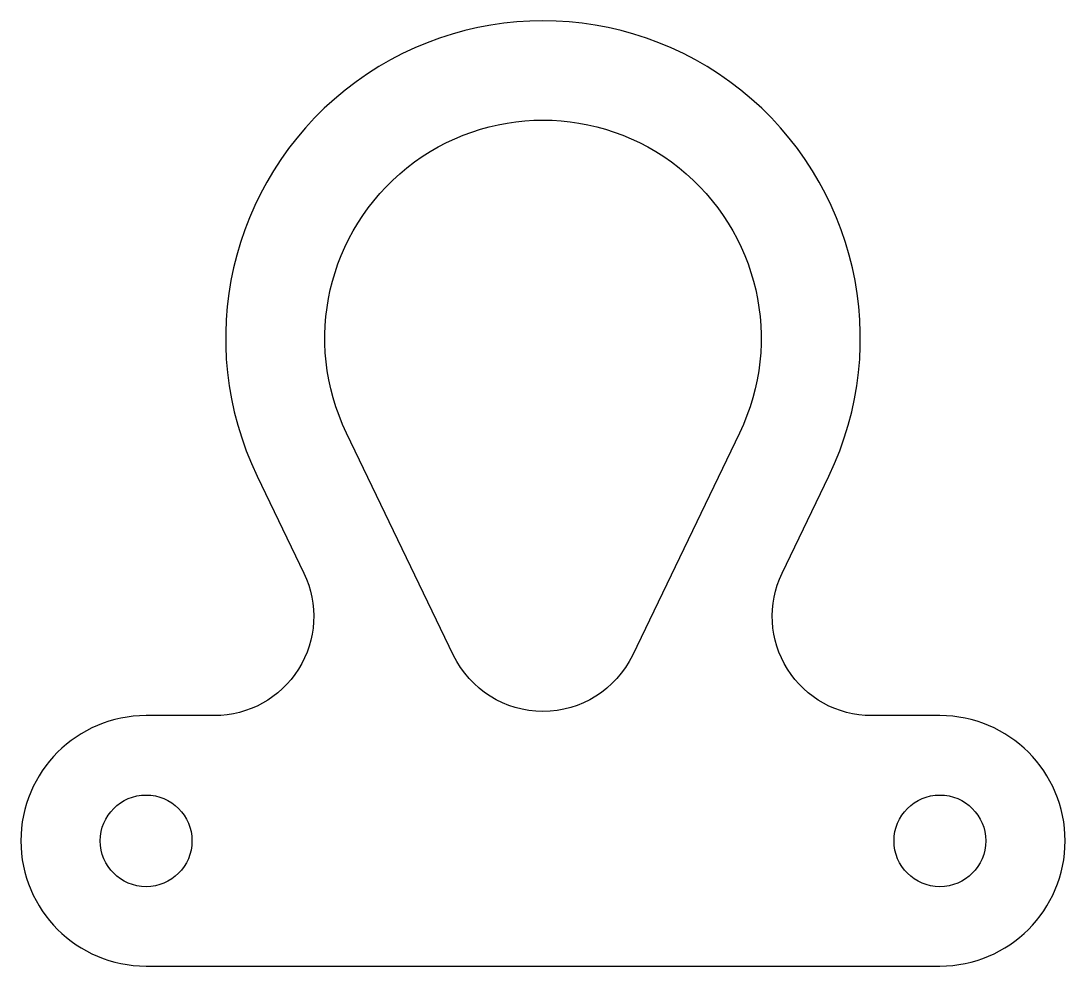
# Model space of a CAD drawing. Header units: millimetres. Extents: x -33.4 to 33.4, y -40.2 to 20.3.
import ezdxf

# ---------------------------------------------------------------- set-up
doc = ezdxf.new("R2010")
doc.units = ezdxf.units.MM

msp = doc.modelspace()

# ---------------------------------------------------------------- linework, layer by layer
for points in [[(-21.021, -24.14), (-25.4, -24.14, 1), (-25.4, -40.167), (25.4, -40.167, 1), (25.4, -24.14), (21.021, -24.14, -0.552783), (15.301, -15.033), (18.296, -8.818, 1.592045), (-18.296, -8.818), (-15.301, -15.033, -0.552783)], [(-5.72, -20.285), (-12.576, -6.061, -1.592045), (12.576, -6.061), (5.72, -20.285, -0.628123)]]:
    msp.add_lwpolyline(points, format="xyb", close=True)
for centre in [(-25.4, -32.154), (25.4, -32.154)]:
    msp.add_circle(centre, 2.934)

doc.saveas('drawing.dxf')
